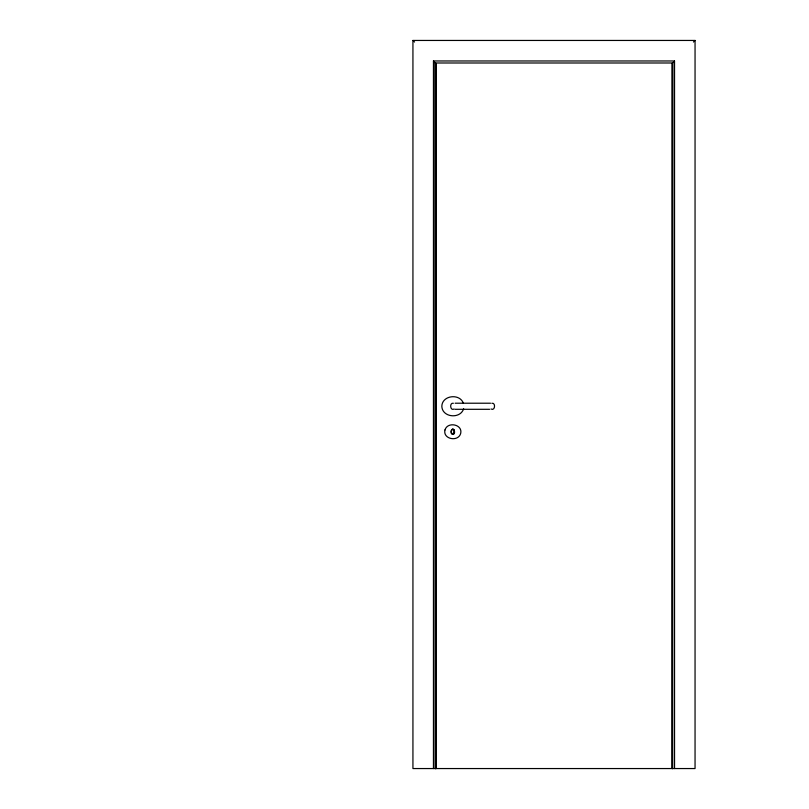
<?xml version="1.0" encoding="UTF-8"?>
<svg xmlns="http://www.w3.org/2000/svg" width="809" height="809" viewBox="0 0 809 809"><rect width="100%" height="100%" fill="white"/><g stroke="black" fill="none" stroke-linecap="round" stroke-linejoin="round"><path stroke-width="1.21" d="M451.452 430.125C453.809 426.474 456.438 434.211 452.818 434.291C449.248 434.231 451.756 426.485 454.183 430.125M454.183 433.371C452.049 436.425 449.703 430.216 452.514 429.367M463.628 408.767C460.402 419.295 442.149 417.606 441.835 406.26C442.098 395.338 459.451 393.164 463.264 402.983M433.452 768.55L433.452 60.968L674.534 60.968L672.178 63.324L672.178 768.55M693.465 42.038L695.032 40.46M453.637 433.927L453.98 430.135L453.121 429.367M454.183 409.01C450.117 411.377 449.248 402.356 453.384 403.256M453.505 434.17L451.452 433.371M491.842 403.256C495.978 402.356 495.108 411.377 491.043 409.01M412.934 40.45L695.052 40.45L695.052 768.55L412.934 768.55L412.934 40.45L414.521 42.038M455.133 403.216L490.517 403.216M455.133 409.303L489.647 409.303M433.452 60.968L435.808 63.324L435.808 768.55M674.534 60.968L674.534 768.55M672.724 62.768L672.613 768.55M672.562 62.93L672.451 768.55M672.319 768.55L672.4 62.991L436.284 62.991L436.284 768.55M435.667 63.183L435.667 768.55M435.475 62.991L435.596 768.55M435.303 62.819L435.424 768.55M435.262 62.768L435.282 768.55M444.99 429.923C442.574 439.166 458.106 442.23 460.645 433.573C463.061 424.331 447.529 421.267 444.99 429.923"/></g></svg>
